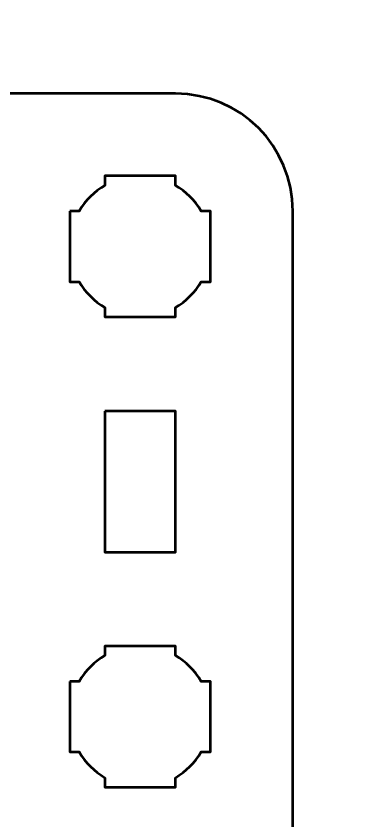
# Model space of a CAD drawing. Header units: centimetres. Extents: x -22.6 to 1.6, y -29.7 to 0.
# Drawn here: x -12.029 to -10.5, y -26.925 to -23.501 of the extents above; entities that cross this region are included whole.
import ezdxf

# ---------------------------------------------------------------- set-up
doc = ezdxf.new("R2010")
doc.units = ezdxf.units.CM
doc.header["$MEASUREMENT"] = 0
doc.layers.add('Layer 1', color=7, linetype='Continuous')

msp = doc.modelspace()

# ---------------------------------------------------------------- linework, layer by layer
at = {"layer": 'Layer 1', "color": 22, "lineweight": 53}
msp.add_open_spline([(-22.62502, -29.19995), (-22.62502, -29.19995), (-22.62502, -0.49992), (-22.62502, -0.49992), (-22.62502, -0.49992), (-22.62502, -0.22295), (-22.40193, 0.00004), (-22.12493, 0.00004), (-22.12493, 0.00004), (-22.12493, 0.00004), (1.12492, 0.00004), (1.12492, 0.00004), (1.12492, 0.00004), (1.40206, 0.00004), (1.62502, -0.22295), (1.62502, -0.49992), (1.62502, -0.49992), (1.62502, -0.49992), (1.62502, -29.19995), (1.62502, -29.19995), (1.62502, -29.19995), (1.62502, -29.47695), (1.40206, -29.70004), (1.12492, -29.70004), (1.12492, -29.70004), (1.12492, -29.70004), (-22.12493, -29.70004), (-22.12493, -29.70004), (-22.12493, -29.70004), (-22.40193, -29.70004), (-22.62502, -29.47695), (-22.62502, -29.19995)], degree=3, knots=[0, 0, 0, 0, 0.125, 0.125, 0.125, 0.125, 0.25, 0.25, 0.25, 0.25, 0.375, 0.375, 0.375, 0.375, 0.5, 0.5, 0.5, 0.5, 0.625, 0.625, 0.625, 0.625, 0.75, 0.75, 0.75, 0.75, 0.875, 0.875, 0.875, 0.875, 1, 1, 1, 1], dxfattribs=at)
at = {"layer": 'Layer 1', "color": 114, "lineweight": 53}
msp.add_open_spline([(-15.64994, -23.8312), (-15.64994, -23.8312), (-11.35007, -23.8312), (-11.35007, -23.8312), (-11.35007, -23.8312), (-11.07293, -23.8312), (-10.84997, -24.05429), (-10.84997, -24.33129), (-10.84997, -24.33129), (-10.84997, -24.33129), (-10.84997, -28.63116), (-10.84997, -28.63116), (-10.84997, -28.63116), (-10.84997, -28.9083), (-11.07293, -29.13126), (-11.35007, -29.13126), (-11.35007, -29.13126), (-11.35007, -29.13126), (-15.64994, -29.13126), (-15.64994, -29.13126), (-15.64994, -29.13126), (-15.92694, -29.13126), (-16.15003, -28.9083), (-16.15003, -28.63116), (-16.15003, -28.63116), (-16.15003, -28.63116), (-16.15003, -24.33129), (-16.15003, -24.33129), (-16.15003, -24.33129), (-16.15003, -24.05429), (-15.92694, -23.8312), (-15.64994, -23.8312)], degree=3, knots=[0, 0, 0, 0, 0.125, 0.125, 0.125, 0.125, 0.25, 0.25, 0.25, 0.25, 0.375, 0.375, 0.375, 0.375, 0.5, 0.5, 0.5, 0.5, 0.625, 0.625, 0.625, 0.625, 0.75, 0.75, 0.75, 0.75, 0.875, 0.875, 0.875, 0.875, 1, 1, 1, 1], dxfattribs=at)
at = {"layer": 'Layer 1', "lineweight": 53}
for points, knots in [([(-11.8, -24.33117), (-11.8, -24.33117), (-11.7598, -24.33117), (-11.7598, -24.33117), (-11.7598, -24.33117), (-11.73347, -24.28565), (-11.69551, -24.24772), (-11.65, -24.22139), (-11.65, -24.22139), (-11.65, -24.22139), (-11.65, -24.18117), (-11.65, -24.18117), (-11.65, -24.18117), (-11.65, -24.18117), (-11.35, -24.18117), (-11.35, -24.18117), (-11.35, -24.18117), (-11.35, -24.18117), (-11.35, -24.22136), (-11.35, -24.22136), (-11.35, -24.22136), (-11.30447, -24.24769), (-11.26648, -24.28564), (-11.24012, -24.33117), (-11.24012, -24.33117), (-11.24012, -24.33117), (-11.2, -24.33117), (-11.2, -24.33117), (-11.2, -24.33117), (-11.2, -24.33117), (-11.2, -24.47659), (-11.2, -24.47659), (-11.2, -24.47659), (-11.2, -24.47659), (-11.19994, -24.48124), (-11.19994, -24.48124), (-11.19994, -24.48124), (-11.19994, -24.48124), (-11.2, -24.48588), (-11.2, -24.48588), (-11.2, -24.48588), (-11.2, -24.48588), (-11.2, -24.63117), (-11.2, -24.63117), (-11.2, -24.63117), (-11.2, -24.63117), (-11.24007, -24.63117), (-11.24007, -24.63117), (-11.24007, -24.63117), (-11.26642, -24.67674), (-11.30442, -24.71475), (-11.35, -24.74111), (-11.35, -24.74111), (-11.35, -24.74111), (-11.35, -24.78117), (-11.35, -24.78117), (-11.35, -24.78117), (-11.35, -24.78117), (-11.49328, -24.78117), (-11.49328, -24.78117), (-11.49328, -24.78117), (-11.49328, -24.78117), (-11.49995, -24.78125), (-11.49995, -24.78125), (-11.49995, -24.78125), (-11.49995, -24.78125), (-11.50663, -24.78117), (-11.50663, -24.78117), (-11.50663, -24.78117), (-11.50663, -24.78117), (-11.65, -24.78117), (-11.65, -24.78117), (-11.65, -24.78117), (-11.65, -24.78117), (-11.65, -24.74107), (-11.65, -24.74107), (-11.65, -24.74107), (-11.69554, -24.71471), (-11.73352, -24.67672), (-11.75985, -24.63117), (-11.75985, -24.63117), (-11.75985, -24.63117), (-11.8, -24.63117), (-11.8, -24.63117), (-11.8, -24.63117), (-11.8, -24.63117), (-11.8, -24.33117), (-11.8, -24.33117)], [0, 0, 0, 0, 0.0454545, 0.0454545, 0.0454545, 0.0454545, 0.0909091, 0.0909091, 0.0909091, 0.0909091, 0.1363636, 0.1363636, 0.1363636, 0.1363636, 0.1818182, 0.1818182, 0.1818182, 0.1818182, 0.2272727, 0.2272727, 0.2272727, 0.2272727, 0.2727273, 0.2727273, 0.2727273, 0.2727273, 0.3181818, 0.3181818, 0.3181818, 0.3181818, 0.3636364, 0.3636364, 0.3636364, 0.3636364, 0.4090909, 0.4090909, 0.4090909, 0.4090909, 0.4545455, 0.4545455, 0.4545455, 0.4545455, 0.5, 0.5, 0.5, 0.5, 0.5454545, 0.5454545, 0.5454545, 0.5454545, 0.5909091, 0.5909091, 0.5909091, 0.5909091, 0.6363636, 0.6363636, 0.6363636, 0.6363636, 0.6818182, 0.6818182, 0.6818182, 0.6818182, 0.7272727, 0.7272727, 0.7272727, 0.7272727, 0.7727273, 0.7727273, 0.7727273, 0.7727273, 0.8181818, 0.8181818, 0.8181818, 0.8181818, 0.8636364, 0.8636364, 0.8636364, 0.8636364, 0.9090909, 0.9090909, 0.9090909, 0.9090909, 0.9545455, 0.9545455, 0.9545455, 0.9545455, 1, 1, 1, 1]), ([(-11.65007, -25.18124), (-11.65007, -25.18124), (-11.35007, -25.18124), (-11.35007, -25.18124), (-11.35007, -25.18124), (-11.35007, -25.18124), (-11.35007, -25.78125), (-11.35007, -25.78125), (-11.35007, -25.78125), (-11.35007, -25.78125), (-11.65007, -25.78125), (-11.65007, -25.78125), (-11.65007, -25.78125), (-11.65007, -25.78125), (-11.65007, -25.18124), (-11.65007, -25.18124)], [0, 0, 0, 0, 0.25, 0.25, 0.25, 0.25, 0.5, 0.5, 0.5, 0.5, 0.75, 0.75, 0.75, 0.75, 1, 1, 1, 1]), ([(-11.8, -26.33117), (-11.8, -26.33117), (-11.7598, -26.33117), (-11.7598, -26.33117), (-11.7598, -26.33117), (-11.73347, -26.28565), (-11.69551, -26.24772), (-11.65, -26.22139), (-11.65, -26.22139), (-11.65, -26.22139), (-11.65, -26.18117), (-11.65, -26.18117), (-11.65, -26.18117), (-11.65, -26.18117), (-11.35, -26.18117), (-11.35, -26.18117), (-11.35, -26.18117), (-11.35, -26.18117), (-11.35, -26.22136), (-11.35, -26.22136), (-11.35, -26.22136), (-11.30447, -26.24769), (-11.26648, -26.28564), (-11.24012, -26.33117), (-11.24012, -26.33117), (-11.24012, -26.33117), (-11.2, -26.33117), (-11.2, -26.33117), (-11.2, -26.33117), (-11.2, -26.33117), (-11.2, -26.47659), (-11.2, -26.47659), (-11.2, -26.47659), (-11.2, -26.47659), (-11.19994, -26.48124), (-11.19994, -26.48124), (-11.19994, -26.48124), (-11.19994, -26.48124), (-11.2, -26.48588), (-11.2, -26.48588), (-11.2, -26.48588), (-11.2, -26.48588), (-11.2, -26.63117), (-11.2, -26.63117), (-11.2, -26.63117), (-11.2, -26.63117), (-11.24007, -26.63117), (-11.24007, -26.63117), (-11.24007, -26.63117), (-11.26642, -26.67674), (-11.30442, -26.71475), (-11.35, -26.74111), (-11.35, -26.74111), (-11.35, -26.74111), (-11.35, -26.78117), (-11.35, -26.78117), (-11.35, -26.78117), (-11.35, -26.78117), (-11.49328, -26.78117), (-11.49328, -26.78117), (-11.49328, -26.78117), (-11.49328, -26.78117), (-11.49995, -26.78125), (-11.49995, -26.78125), (-11.49995, -26.78125), (-11.49995, -26.78125), (-11.50663, -26.78117), (-11.50663, -26.78117), (-11.50663, -26.78117), (-11.50663, -26.78117), (-11.65, -26.78117), (-11.65, -26.78117), (-11.65, -26.78117), (-11.65, -26.78117), (-11.65, -26.74107), (-11.65, -26.74107), (-11.65, -26.74107), (-11.69554, -26.71471), (-11.73352, -26.67672), (-11.75985, -26.63117), (-11.75985, -26.63117), (-11.75985, -26.63117), (-11.8, -26.63117), (-11.8, -26.63117), (-11.8, -26.63117), (-11.8, -26.63117), (-11.8, -26.33117), (-11.8, -26.33117)], [0, 0, 0, 0, 0.0454545, 0.0454545, 0.0454545, 0.0454545, 0.0909091, 0.0909091, 0.0909091, 0.0909091, 0.1363636, 0.1363636, 0.1363636, 0.1363636, 0.1818182, 0.1818182, 0.1818182, 0.1818182, 0.2272727, 0.2272727, 0.2272727, 0.2272727, 0.2727273, 0.2727273, 0.2727273, 0.2727273, 0.3181818, 0.3181818, 0.3181818, 0.3181818, 0.3636364, 0.3636364, 0.3636364, 0.3636364, 0.4090909, 0.4090909, 0.4090909, 0.4090909, 0.4545455, 0.4545455, 0.4545455, 0.4545455, 0.5, 0.5, 0.5, 0.5, 0.5454545, 0.5454545, 0.5454545, 0.5454545, 0.5909091, 0.5909091, 0.5909091, 0.5909091, 0.6363636, 0.6363636, 0.6363636, 0.6363636, 0.6818182, 0.6818182, 0.6818182, 0.6818182, 0.7272727, 0.7272727, 0.7272727, 0.7272727, 0.7727273, 0.7727273, 0.7727273, 0.7727273, 0.8181818, 0.8181818, 0.8181818, 0.8181818, 0.8636364, 0.8636364, 0.8636364, 0.8636364, 0.9090909, 0.9090909, 0.9090909, 0.9090909, 0.9545455, 0.9545455, 0.9545455, 0.9545455, 1, 1, 1, 1])]:
    msp.add_open_spline(points, degree=3, knots=knots, dxfattribs=at)

doc.saveas('drawing.dxf')
